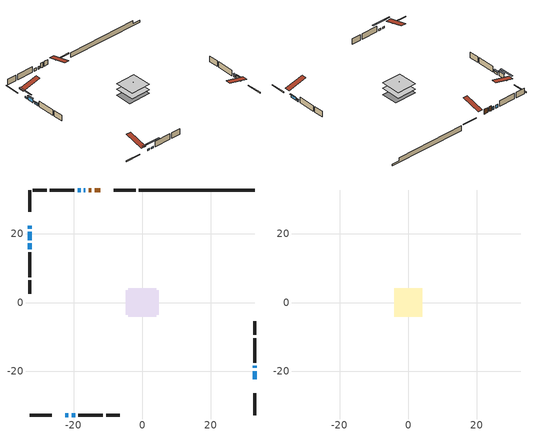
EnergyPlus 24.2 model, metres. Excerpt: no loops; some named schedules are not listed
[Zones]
conditioned space
 floor adiabatic (AdiabaticFloorConstruction): -4.13,-4.13 -4.13,4.13 4.13,4.13 4.13,-4.13 z1.35
 floor foundation (Slab1 construction): -4.85,-3.58 -4.85,3.58 4.85,3.58 4.85,-3.58 z-0.78
 wall outside (RimJoist1 construction): -1.9,32.74 -8.28,32.74 / -32.74,-32.74 -26.35,-32.74 / -32.74,32.74 -32.74,26.35 / 32.74,-32.74 32.74,-26.35 z1.35:1.65
 wall outside (AdiabaticWallConstruction 1): -12.24,32.74 -13.86,32.74 / -14.78,32.74 -15.6,32.74 z1.35:3.38
 wall outside (AdiabaticWallConstruction): 32.74,-22.4 32.74,-19.96 / -16.52,32.74 -16.98,32.74 / -17.91,32.74 -18.83,32.74 z1.35:2.57; -22.4,-32.74 -21.48,-32.74 / -32.74,22.4 -32.74,21.48 / -20.56,-32.74 -19.54,-32.74 z1.35:1.96; 32.74,-19.03 32.74,-18.42 / -32.74,17.19 -32.74,15.49 z1.35:2.27; -32.74,20.55 -32.74,18.12 z1.35:3.18
 wall outside (Wall1 construction): -19.75,32.74 -26.91,32.74 / -18.61,-32.74 -11.46,-32.74 / -32.74,14.56 -32.74,7.4 / 32.74,-17.49 32.74,-10.34 z1.35:3.79
 wall outside (Wall2 construction): -27.84,32.74 -31.81,32.74 / -10.53,-32.74 -6.55,-32.74 / -32.74,6.48 -32.74,2.5 / 32.74,-9.41 32.74,-5.44 z1.35:3.79
 wall foundation (FoundationWall1 construction): -0.97,32.74,-0.78 -0.97,32.74,1.35 29.37,32.74,1.35 29.37,32.74,0.02 32.74,32.74,0.02 32.74,32.74,-0.78
 window (WindowConstruction): 32.74,-22.4 32.74,-19.96 z1.35:2.57
 window (WindowConstruction 7): -22.4,-32.74 -21.48,-32.74 z1.35:1.96
 window (WindowConstruction 8): -32.74,22.4 -32.74,21.48 z1.35:1.96
 window (WindowConstruction 1): 32.74,-19.03 32.74,-18.42 z1.35:2.26
 window (WindowConstruction 2): -16.52,32.74 -16.98,32.74 z1.35:2.57
 window (WindowConstruction 3): -32.74,20.55 -32.74,18.12 z1.35:3.18
 window (WindowConstruction 4): -32.74,17.19 -32.74,15.49 z1.35:2.26
 window (WindowConstruction 5): -17.91,32.74 -18.82,32.74 z1.35:2.57
 window (WindowConstruction 6): -20.55,-32.74 -19.54,-32.74 z1.35:1.96
 door (Door): -12.24,32.74 -13.86,32.74 z1.35:3.38
 door (Door 1): -14.78,32.74 -15.59,32.74 z1.35:3.38
 ceiling adiabatic (AdiabaticFloorConstruction): 4.13,-4.13 4.13,4.13 -4.13,4.13 -4.13,-4.13 z1.35
 roof outside (Roof2 construction): -0.79,0.79 -0.79,-0.79 0.79,-0.79 0.79,0.79 z3.79
attic - vented
 floor to conditioned space (Floor1 construction Reversed): -4.13,-4.13 -4.13,4.13 4.13,4.13 4.13,-4.13 z3.79
 roof outside (Roof1 construction): -11.31,32.74,3.79 -11.31,24.6,5.82 -9.21,24.6,5.82 -9.21,32.74,3.79; -23.33,-32.74,3.79 -23.33,-24.6,5.82 -25.42,-24.6,5.82 -25.42,-32.74,3.79; -32.74,23.33,3.79 -24.6,23.33,5.82 -24.6,25.42,5.82 -32.74,25.42,3.79; 32.74,-23.33,3.79 24.6,-23.33,5.82 24.6,-25.42,5.82 32.74,-25.42,3.79
shading: 32.74,-19.76 32.74,-22.6 33.15,-22.6 33.15,-19.76 z2.77; -18.8,-32.74 -25.08,-32.74 -25.08,-33.15 -18.8,-33.15 z4.64; -32.74,18.8 -32.74,25.08 -33.15,25.08 -33.15,18.8 z4.64; 32.74,-18.22 32.74,-19.23 33.15,-19.23 33.15,-18.22 z2.47; -32.74,17.91 -32.74,20.76 -33.15,20.76 -33.15,17.91 z3.38; -32.74,15.28 -32.74,17.39 -33.15,17.39 -33.15,15.28 z2.47; -16.86,-32.74 -23.23,-32.74 -23.23,-33.15 -16.86,-33.15 z4.64
[Building]
Building 1: Terrain=Suburbs
[Site:Location]
Vancouver Intl AP_BC: Latitude {deg}=49.19; Longitude {deg}=-123.18; Time Zone {hr}=-8; Elevation {m}=4; Keep Site Location Information=Yes
[Site:GroundTemperature:Shallow]
8.06451, 6.96315, 6.87495, 7.3976, 9.49575, 11.5841, 13.3946, 14.5416, 14.639, 13.7062, 11.9418, 9.91751
[Site:WaterMainsTemperature]
Calculation Method=Schedule; Temperature Schedule=mains temperature schedule
[Material] Roughness=Rough; Thermal Absorptance=0.9
Name | Thickness {m} | Conductivity {W/m-K} | Density {kg/m3} | Specific Heat {J/kg-K} | Solar Absorptance | Visible Absorptance
asphalt or fiberglass shingles | 0.00635 | 0.162714 | 1121.4 | 1465.45 | 0.4 | 0.4
ceiling loosefill ins | 0.0846667 | 0.0480833 | 16.02 | 1046.75 | 0.7 | 0.7
ceiling stud and cavity | 0.1397 | 1.18408 | 65.682 | 1177.47 | 0.7 | 0.7
concrete 4.0 in. | 0.1016 | 1.803125 | 2242.8 | 837.4 | 0.7 | 0.7
concrete 8.0 in. | 0.2032 | 1.803125 | 2242.8 | 837.4 | 0.7 | 0.7
door material | 0.04445 | 0.188738 | 512.64 | 1214.23 | 0.7 | 0.7
floor covering | 0.0127 | 0.0433444 | 54.468 | 1339.84 | 0.6 | 0.6
floor rigid ins; wall rigid ins | 0.512978 | 0.029427 | 32.04 | 1214.23 | 0.7 | 0.7
floor stud and cavity | 0.1397 | 1.75129 | 37.0049 | 1207.88 | 0.7 | 0.7
furniture material conditioned space 1 | 0.1524 | 0.115458 | 640.8 | 1214.23 | 0.6 | 0.6
gypsum board | 0.00254 | 0.160291 | 801 | 837.4 | 0.6 | 0.6
gypsum board 1 | 0.0127 | 0.160291 | 801 | 837.4 | 0.6 | 0.6
osb sheathing 0.5 in. | 0.0127 | 0.115458 | 512.64 | 1214.23 | 0.7 | 0.7
osb sheathing 0.75 in. | 0.01905 | 0.115458 | 512.64 | 1214.23 | 0.7 | 0.7
rim joist stud and cavity | 0.0508 | 0.196989 | 50.32683 | 1063.81 | 0.6 | 0.6
roof stud and cavity | 0.0889 | 0.469051 | 50.32683 | 1063.81 | 0.7 | 0.7
wall stud and cavity | 0.1397 | 0.158046 | 139.0536 | 1170.24 | 0.7 | 0.7
wall stud and cavity 1 | 0.1397 | 0.105997 | 139.0536 | 1170.24 | 0.7 | 0.7
wall stud and cavity 2 | 0.0889 | 0.380278 | 52.3479 | 1209.89 | 0.7 | 0.7
wall stud and cavity 3 | 0.0889 | 0.391764 | 83.0341 | 1211.67 | 0.7 | 0.7
wood siding | 0.0254 | 0.102417 | 544.68 | 1172.36 | 0.4 | 0.4
wood siding 1; wood siding 2; wood siding 3 | 0.0254 | 0.102417 | 544.68 | 1172.36 | 0.7 | 0.7
[WindowMaterial:SimpleGlazingSystem]
Name | U-Factor {W/m2-K} | Solar Heat Gain Coefficient
WindowMaterial | 7.06684 | 0.75
WindowMaterial 1 | 7.50177 | 0.69
WindowMaterial 2 | 6.76136 | 0.8
WindowMaterial 3 | 7.05151 | 0.76
WindowMaterial 4 | 7.44556 | 0.7
[Construction]
AdiabaticFloorConstruction: floor stud and cavity, floor rigid ins, osb sheathing 0.75 in., floor covering
AdiabaticWallConstruction: wood siding 2, wall rigid ins, wall stud and cavity 2, gypsum board 1
AdiabaticWallConstruction 1: wood siding 3, wall rigid ins, wall stud and cavity 2, gypsum board 1
Door; Door 1: door material
Floor1 construction Reversed: gypsum board 1, ceiling stud and cavity, ceiling loosefill ins
FoundationWall1 construction: concrete 8.0 in.
furniture construction conditioned space 1: furniture material conditioned space 1
PartitionWallConstruction: gypsum board 1, wall stud and cavity 3, gypsum board 1
RimJoist1 construction: wood siding 1, rim joist stud and cavity
Roof1 construction: asphalt or fiberglass shingles
Roof2 construction: asphalt or fiberglass shingles, roof stud and cavity, gypsum board
Slab1 construction: concrete 4.0 in.
Wall1 construction: wood siding, osb sheathing 0.5 in., wall stud and cavity, gypsum board 1
Wall2 construction: wood siding, osb sheathing 0.5 in., wall stud and cavity 1, gypsum board 1
WindowConstruction: WindowMaterial
WindowConstruction 1; WindowConstruction 2; WindowConstruction 5; WindowConstruction 7; WindowConstruction 8: WindowMaterial 1
WindowConstruction 3: WindowMaterial 2
WindowConstruction 4: WindowMaterial 3
WindowConstruction 6: WindowMaterial 4
[Zone] Multiplier=1; Part of Total Floor Area=Yes
Name | Volume {m3}
attic - vented | 22.7617
conditioned space | 335.1
[Space]
Name | Zone | Volume {m3}
attic - vented 1 | attic - vented | 22.7617
conditioned space 1 | conditioned space | 335.1
[ZoneInfiltration:EffectiveLeakageArea]
infil attic - vented 1: Zone or Space=attic - vented 1; Schedule=Always On Discrete; Effective Air Leakage Area {cm2}=2821.66; Stack Coefficient=0.000141398; Wind Coefficient=8.03417e-06
[ZoneMixing]
whole house fan mix: Zone or Space=attic - vented; Schedule=Always On Continuous; Design Flow Rate Calculation Method=Flow/Zone; Design Flow Rate {m3/s}=0; Source Zone or Space=conditioned space
[SurfaceProperty:ExposedFoundationPerimeter]
Slab1: Exposed Perimeter Calculation Method=TotalExposedPerimeter; Total Exposed Perimeter {m}=33.705
[InternalMass] Zone or ZoneList=conditioned space; Space or SpaceList=conditioned space 1
Name | Construction | Surface Area {m2}
furniture mass conditioned space 1 | furniture construction conditioned space 1 | 55.0402
partition wall mass | PartitionWallConstruction | 137.601
[Lights]
interior lighting: Zone or ZoneList or Space or SpaceList=conditioned space 1; Schedule=interior lighting schedule; Design Level Calculation Method=LightingLevel; Lighting Level {W}=343.2; Return Air Fraction=0; Fraction Radiant=0.6; Fraction Visible=0.2; Fraction Replaceable=1
[People]
occupants: Zone or ZoneList or Space or SpaceList=conditioned space 1; Number of People Schedule=occupants schedule; Number of People Calculation Method=People; Number of People=3; Fraction Radiant=0.314171; Sensible Heat Fraction=0.56303; Activity Level Schedule=occupants activity schedule; Carbon Dioxide Generation Rate {m3/s-W}=0; Enable ASHRAE 55 Comfort Warnings=No; Mean Radiant Temperature Calculation Type=EnclosureAveraged
[ElectricEquipment] Zone or ZoneList or Space or SpaceList=conditioned space 1; Design Level Calculation Method=EquipmentLevel
Name | Schedule | Design Level {W} | Fraction Latent | Fraction Radiant | Fraction Lost
clothes dryer | clothes dryer schedule | 140.772 | 0.015 | 0.081 | 0.85
clothes washer | clothes washer schedule | 32.1985 | 0.03 | 0.162 | 0.7
cooking range | cooking range schedule | 215.147 | 0.08 | 0.432 | 0.2
dishwasher | dishwasher schedule | 66.8632 | 0.3 | 0.18 | 0.4
fridge | fridge schedule | 72.9452 | 0 | 0.6 | 0
mech vent bath fan 0 | mech vent bath fan 0 schedule | 50.2 | 0 | 0 | 1
mech vent bath fan 1 | mech vent bath fan 1 schedule | 50.2 | 0 | 0 | 1
mech vent house fan | mech vent house fan schedule | 0 | 0 | 0 | 1
mech vent house fan cfis | mech vent house fan cfis schedule | 0 | 0 | 0 | 0
mech vent range fan 0 | mech vent range fan 0 schedule | 57 | 0 | 0 | 1
misc plug loads | misc plug loads schedule | 494.7 | 0.045 | 0.513 | 0.1
whole house fan | Always On Discrete | 0 | 0 | 0 | 1
[OtherEquipment] Zone or ZoneList or Space or SpaceList=conditioned space 1; Design Level Calculation Method=EquipmentLevel
Name | Fuel Type | Schedule | Design Level {W} | Fraction Latent | Fraction Radiant | Fraction Lost
clothes dryer 1 | Electricity | clothes dryer schedule | 0 | 0.015 | 0.081 | 0.85
cooking range 1 | Electricity | cooking range schedule | 0 | 0.08 | 0.432 | 0.2
general water use latent | None | general water use schedule | 62.594 | 1 | 0 | 0
general water use sensible | None | general water use schedule | -61.6891 | 0 | 0.6 | 0
mech vent house fan latent load | None | Always On Discrete | 0 | 1 | 0 | 0
mech vent house fan sensible load | None | Always On Discrete | 0 | 0 | 0 | 0
water heater energy adjustment1 | NaturalGas | Always On Discrete | 0.01 | 0 | 0 | 1
[ZoneInfiltration:DesignFlowRate] Zone or ZoneList or Space or SpaceList=conditioned space 1; Schedule=Always On Discrete; Design Flow Rate Calculation Method=Flow/Zone; Design Flow Rate {m3/s}=0
infil flow; natural vent flow; whole house fan flow
[Foundation:Kiva]
Foundation Kiva 1: Initial Indoor Air Temperature {C}=18; Wall Height Above Grade {m}=1.34999; Wall Depth Below Slab {m}=0.2032
[Foundation:Kiva:Settings]
Soil Conductivity {W/m-K}=0.849921; Soil Density {kg/m3}=1842.3; Soil Specific Heat {J/kg-K}=418.7; Ground Solar Absorptivity=0.9; Ground Thermal Absorptivity=0.9; Ground Surface Roughness {m}=0.03; Far-Field Width {m}=40; Deep-Ground Boundary Condition=ZeroFlux; Deep-Ground Depth {m}=40; Minimum Cell Dimension {m}=0.2; Maximum Cell Growth Coefficient=3; Simulation Timestep=Timestep
[Exterior:Lights]
exterior lighting: Schedule=exterior lighting schedule; Design Level {W}=75.6
[Schedule:Constant]
Name | Hourly Value
Always On Continuous; mech vent house fan schedule; mech vent house fan cfis schedule; Always On Discrete | 1
occupants activity schedule | 117.228
fridge schedule | 0
[Schedule:Day:Interval]
interior lighting schedule day: No, 01:00, 0.108182, 04:00, 0.0901515, 05:00, 0.0991667, 06:00, 0.162273, 07:00, 0.270455, 08:00, 0.342576, 10:00, 0.369621, 11:00, 0.351591, 12:00, 0.333561, 13:00, 0.324545, 14:00, 0.31553, 15:00, 0.333561, 16:00, 0.369621, 17:00, 0.450758, 18:00, 0.585985, 19:00, 0.775303, 20:00, 0.955606, 21:00, 0.991667, 22:00, 0.712197, 23:00, 0.360606, 24:00, 0.162273
interior lighting schedule default day: No, 24:00, 0
[Schedule:Week:Daily]
interior lighting schedule Week Rule - Jan1-Jan27: interior lighting schedule day, interior lighting schedule day, interior lighting schedule day, interior lighting schedule day, interior lighting schedule day, interior lighting schedule day, interior lighting schedule day, interior lighting schedule default day, interior lighting schedule default day, interior lighting schedule default day, interior lighting schedule default day, interior lighting schedule default day
interior lighting schedule Week Rule - Jan28-Feb3: interior lighting schedule day, interior lighting schedule day, interior lighting schedule day, interior lighting schedule day, interior lighting schedule day 1, interior lighting schedule day 1, interior lighting schedule day 1, interior lighting schedule default day, interior lighting schedule default day, interior lighting schedule default day, interior lighting schedule default day, interior lighting schedule default day
interior lighting schedule Week Rule - Feb4-Feb24: interior lighting schedule day 1, interior lighting schedule day 1, interior lighting schedule day 1, interior lighting schedule day 1, interior lighting schedule day 1, interior lighting schedule day 1, interior lighting schedule day 1, interior lighting schedule default day, interior lighting schedule default day, interior lighting schedule default day, interior lighting schedule default day, interior lighting schedule default day
interior lighting schedule Week Rule - Feb25-Mar3: interior lighting schedule day 1, interior lighting schedule day 1, interior lighting schedule day 1, interior lighting schedule day 1, interior lighting schedule day 2, interior lighting schedule day 2, interior lighting schedule day 2, interior lighting schedule default day, interior lighting schedule default day, interior lighting schedule default day, interior lighting schedule default day, interior lighting schedule default day
interior lighting schedule Week Rule - Mar4-Mar31: interior lighting schedule day 2, interior lighting schedule day 2, interior lighting schedule day 2, interior lighting schedule day 2, interior lighting schedule day 2, interior lighting schedule day 2, interior lighting schedule day 2, interior lighting schedule default day, interior lighting schedule default day, interior lighting schedule default day, interior lighting schedule default day, interior lighting schedule default day
interior lighting schedule Week Rule - Apr1-Apr28: interior lighting schedule day 3, interior lighting schedule day 3, interior lighting schedule day 3, interior lighting schedule day 3, interior lighting schedule day 3, interior lighting schedule day 3, interior lighting schedule day 3, interior lighting schedule default day, interior lighting schedule default day, interior lighting schedule default day, interior lighting schedule default day, interior lighting schedule default day
interior lighting schedule Week Rule - Apr29-May5: interior lighting schedule day 3, interior lighting schedule day 3, interior lighting schedule day 4, interior lighting schedule day 4, interior lighting schedule day 4, interior lighting schedule day 4, interior lighting schedule day 4, interior lighting schedule default day, interior lighting schedule default day, interior lighting schedule default day, interior lighting schedule default day, interior lighting schedule default day
interior lighting schedule Week Rule - May6-May26: interior lighting schedule day 4, interior lighting schedule day 4, interior lighting schedule day 4, interior lighting schedule day 4, interior lighting schedule day 4, interior lighting schedule day 4, interior lighting schedule day 4, interior lighting schedule default day, interior lighting schedule default day, interior lighting schedule default day, interior lighting schedule default day, interior lighting schedule default day
interior lighting schedule Week Rule - May27-Jun2: interior lighting schedule day 4, interior lighting schedule day 4, interior lighting schedule day 4, interior lighting schedule day 4, interior lighting schedule day 4, interior lighting schedule day 5, interior lighting schedule day 5, interior lighting schedule default day, interior lighting schedule default day, interior lighting schedule default day, interior lighting schedule default day, interior lighting schedule default day
interior lighting schedule Week Rule - Jun3-Jun30: interior lighting schedule day 5, interior lighting schedule day 5, interior lighting schedule day 5, interior lighting schedule day 5, interior lighting schedule day 5, interior lighting schedule day 5, interior lighting schedule day 5, interior lighting schedule default day, interior lighting schedule default day, interior lighting schedule default day, interior lighting schedule default day, interior lighting schedule default day
interior lighting schedule Week Rule - Jul1-Jul28: interior lighting schedule day 6, interior lighting schedule day 6, interior lighting schedule day 6, interior lighting schedule day 6, interior lighting schedule day 6, interior lighting schedule day 6, interior lighting schedule day 6, interior lighting schedule default day, interior lighting schedule default day, interior lighting schedule default day, interior lighting schedule default day, interior lighting schedule default day
interior lighting schedule Week Rule - Jul29-Aug4: interior lighting schedule day 6, interior lighting schedule day 6, interior lighting schedule day 6, interior lighting schedule day 7, interior lighting schedule day 7, interior lighting schedule day 7, interior lighting schedule day 7, interior lighting schedule default day, interior lighting schedule default day, interior lighting schedule default day, interior lighting schedule default day, interior lighting schedule default day
interior lighting schedule Week Rule - Aug5-Aug25: interior lighting schedule day 7, interior lighting schedule day 7, interior lighting schedule day 7, interior lighting schedule day 7, interior lighting schedule day 7, interior lighting schedule day 7, interior lighting schedule day 7, interior lighting schedule default day, interior lighting schedule default day, interior lighting schedule default day, interior lighting schedule default day, interior lighting schedule default day
interior lighting schedule Week Rule - Aug26-Sep1: interior lighting schedule day 7, interior lighting schedule day 7, interior lighting schedule day 7, interior lighting schedule day 7, interior lighting schedule day 7, interior lighting schedule day 7, interior lighting schedule day 8, interior lighting schedule default day, interior lighting schedule default day, interior lighting schedule default day, interior lighting schedule default day, interior lighting schedule default day
interior lighting schedule Week Rule - Sep2-Sep29: interior lighting schedule day 8, interior lighting schedule day 8, interior lighting schedule day 8, interior lighting schedule day 8, interior lighting schedule day 8, interior lighting schedule day 8, interior lighting schedule day 8, interior lighting schedule default day, interior lighting schedule default day, interior lighting schedule default day, interior lighting schedule default day, interior lighting schedule default day
interior lighting schedule Week Rule - Sep30-Oct6: interior lighting schedule day 8, interior lighting schedule day 9, interior lighting schedule day 9, interior lighting schedule day 9, interior lighting schedule day 9, interior lighting schedule day 9, interior lighting schedule day 9, interior lighting schedule default day, interior lighting schedule default day, interior lighting schedule default day, interior lighting schedule default day, interior lighting schedule default day
interior lighting schedule Week Rule - Oct7-Oct27: interior lighting schedule day 9, interior lighting schedule day 9, interior lighting schedule day 9, interior lighting schedule day 9, interior lighting schedule day 9, interior lighting schedule day 9, interior lighting schedule day 9, interior lighting schedule default day, interior lighting schedule default day, interior lighting schedule default day, interior lighting schedule default day, interior lighting schedule default day
interior lighting schedule Week Rule - Oct28-Nov3: interior lighting schedule day 9, interior lighting schedule day 9, interior lighting schedule day 9, interior lighting schedule day 9, interior lighting schedule day 10, interior lighting schedule day 10, interior lighting schedule day 10, interior lighting schedule default day, interior lighting schedule default day, interior lighting schedule default day, interior lighting schedule default day, interior lighting schedule default day
interior lighting schedule Week Rule - Nov4-Nov24: interior lighting schedule day 10, interior lighting schedule day 10, interior lighting schedule day 10, interior lighting schedule day 10, interior lighting schedule day 10, interior lighting schedule day 10, interior lighting schedule day 10, interior lighting schedule default day, interior lighting schedule default day, interior lighting schedule default day, interior lighting schedule default day, interior lighting schedule default day
interior lighting schedule Week Rule - Nov25-Dec1: interior lighting schedule day 10, interior lighting schedule day 10, interior lighting schedule day 10, interior lighting schedule day 10, interior lighting schedule day 10, interior lighting schedule day 10, interior lighting schedule day 11, interior lighting schedule default day, interior lighting schedule default day, interior lighting schedule default day, interior lighting schedule default day, interior lighting schedule default day
interior lighting schedule Week Rule - Dec2-Dec31: interior lighting schedule day 11, interior lighting schedule day 11, interior lighting schedule day 11, interior lighting schedule day 11, interior lighting schedule day 11, interior lighting schedule day 11, interior lighting schedule day 11, interior lighting schedule default day, interior lighting schedule default day, interior lighting schedule default day, interior lighting schedule default day, interior lighting schedule default day
occupants schedule Week Rule - Jan1-Dec31: occupants schedule day, occupants schedule day, occupants schedule day, occupants schedule day, occupants schedule day, occupants schedule day, occupants schedule day, occupants schedule default day, occupants schedule default day, occupants schedule default day, occupants schedule default day, occupants schedule default day
clothes dryer schedule Week Rule - Jan1-Dec31: clothes dryer schedule day, clothes dryer schedule day, clothes dryer schedule day, clothes dryer schedule day, clothes dryer schedule day, clothes dryer schedule day, clothes dryer schedule day, clothes dryer schedule default day, clothes dryer schedule default day, clothes dryer schedule default day, clothes dryer schedule default day, clothes dryer schedule default day
clothes washer schedule Week Rule - Jan1-Dec31: clothes washer schedule day, clothes washer schedule day, clothes washer schedule day, clothes washer schedule day, clothes washer schedule day, clothes washer schedule day, clothes washer schedule day, clothes washer schedule default day, clothes washer schedule default day, clothes washer schedule default day, clothes washer schedule default day, clothes washer schedule default day
cooking range schedule Week Rule - Jan1-Dec31: cooking range schedule day, cooking range schedule day, cooking range schedule day, cooking range schedule day, cooking range schedule day, cooking range schedule day, cooking range schedule day, cooking range schedule default day, cooking range schedule default day, cooking range schedule default day, cooking range schedule default day, cooking range schedule default day
dishwasher schedule Week Rule - Jan1-Dec31: dishwasher schedule day, dishwasher schedule day, dishwasher schedule day, dishwasher schedule day, dishwasher schedule day, dishwasher schedule day, dishwasher schedule day, dishwasher schedule default day, dishwasher schedule default day, dishwasher schedule default day, dishwasher schedule default day, dishwasher schedule default day
mech vent bath fan 0 schedule Week Rule - Jan1-Dec31: mech vent bath fan 0 schedule day, mech vent bath fan 0 schedule day, mech vent bath fan 0 schedule day, mech vent bath fan 0 schedule day, mech vent bath fan 0 schedule day, mech vent bath fan 0 schedule day, mech vent bath fan 0 schedule day, mech vent bath fan 0 schedule default day, mech vent bath fan 0 schedule default day, mech vent bath fan 0 schedule default day, mech vent bath fan 0 schedule default day, mech vent bath fan 0 schedule default day
mech vent bath fan 1 schedule Week Rule - Jan1-Dec31: mech vent bath fan 1 schedule day, mech vent bath fan 1 schedule day, mech vent bath fan 1 schedule day, mech vent bath fan 1 schedule day, mech vent bath fan 1 schedule day, mech vent bath fan 1 schedule day, mech vent bath fan 1 schedule day, mech vent bath fan 1 schedule default day, mech vent bath fan 1 schedule default day, mech vent bath fan 1 schedule default day, mech vent bath fan 1 schedule default day, mech vent bath fan 1 schedule default day
mech vent range fan 0 schedule Week Rule - Jan1-Dec31: mech vent range fan 0 schedule day, mech vent range fan 0 schedule day, mech vent range fan 0 schedule day, mech vent range fan 0 schedule day, mech vent range fan 0 schedule day, mech vent range fan 0 schedule day, mech vent range fan 0 schedule day, mech vent range fan 0 schedule default day, mech vent range fan 0 schedule default day, mech vent range fan 0 schedule default day, mech vent range fan 0 schedule default day, mech vent range fan 0 schedule default day
misc plug loads schedule Week Rule - Jan1-Dec31: misc plug loads schedule day, misc plug loads schedule day, misc plug loads schedule day, misc plug loads schedule day, misc plug loads schedule day, misc plug loads schedule day, misc plug loads schedule day, misc plug loads schedule default day, misc plug loads schedule default day, misc plug loads schedule default day, misc plug loads schedule default day, misc plug loads schedule default day
general water use schedule Week Rule - Jan1-Dec31: general water use schedule day, general water use schedule day, general water use schedule day, general water use schedule day, general water use schedule day, general water use schedule day, general water use schedule day, general water use schedule default day, general water use schedule default day, general water use schedule default day, general water use schedule default day, general water use schedule default day
exterior lighting schedule Week Rule - Jan1-Jan27: exterior lighting schedule day, exterior lighting schedule day, exterior lighting schedule day, exterior lighting schedule day, exterior lighting schedule day, exterior lighting schedule day, exterior lighting schedule day, exterior lighting schedule default day, exterior lighting schedule default day, exterior lighting schedule default day, exterior lighting schedule default day, exterior lighting schedule default day
exterior lighting schedule Week Rule - Jan28-Feb3: exterior lighting schedule day, exterior lighting schedule day, exterior lighting schedule day, exterior lighting schedule day, exterior lighting schedule day 1, exterior lighting schedule day 1, exterior lighting schedule day 1, exterior lighting schedule default day, exterior lighting schedule default day, exterior lighting schedule default day, exterior lighting schedule default day, exterior lighting schedule default day
exterior lighting schedule Week Rule - Feb4-Feb24: exterior lighting schedule day 1, exterior lighting schedule day 1, exterior lighting schedule day 1, exterior lighting schedule day 1, exterior lighting schedule day 1, exterior lighting schedule day 1, exterior lighting schedule day 1, exterior lighting schedule default day, exterior lighting schedule default day, exterior lighting schedule default day, exterior lighting schedule default day, exterior lighting schedule default day
exterior lighting schedule Week Rule - Feb25-Mar3: exterior lighting schedule day 1, exterior lighting schedule day 1, exterior lighting schedule day 1, exterior lighting schedule day 1, exterior lighting schedule day 2, exterior lighting schedule day 2, exterior lighting schedule day 2, exterior lighting schedule default day, exterior lighting schedule default day, exterior lighting schedule default day, exterior lighting schedule default day, exterior lighting schedule default day
exterior lighting schedule Week Rule - Mar4-Mar31: exterior lighting schedule day 2, exterior lighting schedule day 2, exterior lighting schedule day 2, exterior lighting schedule day 2, exterior lighting schedule day 2, exterior lighting schedule day 2, exterior lighting schedule day 2, exterior lighting schedule default day, exterior lighting schedule default day, exterior lighting schedule default day, exterior lighting schedule default day, exterior lighting schedule default day
exterior lighting schedule Week Rule - Apr1-Apr28: exterior lighting schedule day 3, exterior lighting schedule day 3, exterior lighting schedule day 3, exterior lighting schedule day 3, exterior lighting schedule day 3, exterior lighting schedule day 3, exterior lighting schedule day 3, exterior lighting schedule default day, exterior lighting schedule default day, exterior lighting schedule default day, exterior lighting schedule default day, exterior lighting schedule default day
exterior lighting schedule Week Rule - Apr29-May5: exterior lighting schedule day 3, exterior lighting schedule day 3, exterior lighting schedule day 4, exterior lighting schedule day 4, exterior lighting schedule day 4, exterior lighting schedule day 4, exterior lighting schedule day 4, exterior lighting schedule default day, exterior lighting schedule default day, exterior lighting schedule default day, exterior lighting schedule default day, exterior lighting schedule default day
exterior lighting schedule Week Rule - May6-May26: exterior lighting schedule day 4, exterior lighting schedule day 4, exterior lighting schedule day 4, exterior lighting schedule day 4, exterior lighting schedule day 4, exterior lighting schedule day 4, exterior lighting schedule day 4, exterior lighting schedule default day, exterior lighting schedule default day, exterior lighting schedule default day, exterior lighting schedule default day, exterior lighting schedule default day
exterior lighting schedule Week Rule - May27-Jun2: exterior lighting schedule day 4, exterior lighting schedule day 4, exterior lighting schedule day 4, exterior lighting schedule day 4, exterior lighting schedule day 4, exterior lighting schedule day 5, exterior lighting schedule day 5, exterior lighting schedule default day, exterior lighting schedule default day, exterior lighting schedule default day, exterior lighting schedule default day, exterior lighting schedule default day
exterior lighting schedule Week Rule - Jun3-Jun30: exterior lighting schedule day 5, exterior lighting schedule day 5, exterior lighting schedule day 5, exterior lighting schedule day 5, exterior lighting schedule day 5, exterior lighting schedule day 5, exterior lighting schedule day 5, exterior lighting schedule default day, exterior lighting schedule default day, exterior lighting schedule default day, exterior lighting schedule default day, exterior lighting schedule default day
exterior lighting schedule Week Rule - Jul1-Jul28: exterior lighting schedule day 6, exterior lighting schedule day 6, exterior lighting schedule day 6, exterior lighting schedule day 6, exterior lighting schedule day 6, exterior lighting schedule day 6, exterior lighting schedule day 6, exterior lighting schedule default day, exterior lighting schedule default day, exterior lighting schedule default day, exterior lighting schedule default day, exterior lighting schedule default day
exterior lighting schedule Week Rule - Jul29-Aug4: exterior lighting schedule day 6, exterior lighting schedule day 6, exterior lighting schedule day 6, exterior lighting schedule day 7, exterior lighting schedule day 7, exterior lighting schedule day 7, exterior lighting schedule day 7, exterior lighting schedule default day, exterior lighting schedule default day, exterior lighting schedule default day, exterior lighting schedule default day, exterior lighting schedule default day
exterior lighting schedule Week Rule - Aug5-Aug25: exterior lighting schedule day 7, exterior lighting schedule day 7, exterior lighting schedule day 7, exterior lighting schedule day 7, exterior lighting schedule day 7, exterior lighting schedule day 7, exterior lighting schedule day 7, exterior lighting schedule default day, exterior lighting schedule default day, exterior lighting schedule default day, exterior lighting schedule default day, exterior lighting schedule default day
exterior lighting schedule Week Rule - Aug26-Sep1: exterior lighting schedule day 7, exterior lighting schedule day 7, exterior lighting schedule day 7, exterior lighting schedule day 7, exterior lighting schedule day 7, exterior lighting schedule day 7, exterior lighting schedule day 8, exterior lighting schedule default day, exterior lighting schedule default day, exterior lighting schedule default day, exterior lighting schedule default day, exterior lighting schedule default day
exterior lighting schedule Week Rule - Sep2-Sep29: exterior lighting schedule day 8, exterior lighting schedule day 8, exterior lighting schedule day 8, exterior lighting schedule day 8, exterior lighting schedule day 8, exterior lighting schedule day 8, exterior lighting schedule day 8, exterior lighting schedule default day, exterior lighting schedule default day, exterior lighting schedule default day, exterior lighting schedule default day, exterior lighting schedule default day
exterior lighting schedule Week Rule - Sep30-Oct6: exterior lighting schedule day 8, exterior lighting schedule day 9, exterior lighting schedule day 9, exterior lighting schedule day 9, exterior lighting schedule day 9, exterior lighting schedule day 9, exterior lighting schedule day 9, exterior lighting schedule default day, exterior lighting schedule default day, exterior lighting schedule default day, exterior lighting schedule default day, exterior lighting schedule default day
exterior lighting schedule Week Rule - Oct7-Oct27: exterior lighting schedule day 9, exterior lighting schedule day 9, exterior lighting schedule day 9, exterior lighting schedule day 9, exterior lighting schedule day 9, exterior lighting schedule day 9, exterior lighting schedule day 9, exterior lighting schedule default day, exterior lighting schedule default day, exterior lighting schedule default day, exterior lighting schedule default day, exterior lighting schedule default day
exterior lighting schedule Week Rule - Oct28-Nov3: exterior lighting schedule day 9, exterior lighting schedule day 9, exterior lighting schedule day 9, exterior lighting schedule day 9, exterior lighting schedule day 10, exterior lighting schedule day 10, exterior lighting schedule day 10, exterior lighting schedule default day, exterior lighting schedule default day, exterior lighting schedule default day, exterior lighting schedule default day, exterior lighting schedule default day
exterior lighting schedule Week Rule - Nov4-Nov24: exterior lighting schedule day 10, exterior lighting schedule day 10, exterior lighting schedule day 10, exterior lighting schedule day 10, exterior lighting schedule day 10, exterior lighting schedule day 10, exterior lighting schedule day 10, exterior lighting schedule default day, exterior lighting schedule default day, exterior lighting schedule default day, exterior lighting schedule default day, exterior lighting schedule default day
exterior lighting schedule Week Rule - Nov25-Dec1: exterior lighting schedule day 10, exterior lighting schedule day 10, exterior lighting schedule day 10, exterior lighting schedule day 10, exterior lighting schedule day 10, exterior lighting schedule day 10, exterior lighting schedule day 11, exterior lighting schedule default day, exterior lighting schedule default day, exterior lighting schedule default day, exterior lighting schedule default day, exterior lighting schedule default day
exterior lighting schedule Week Rule - Dec2-Dec31: exterior lighting schedule day 11, exterior lighting schedule day 11, exterior lighting schedule day 11, exterior lighting schedule day 11, exterior lighting schedule day 11, exterior lighting schedule day 11, exterior lighting schedule day 11, exterior lighting schedule default day, exterior lighting schedule default day, exterior lighting schedule default day, exterior lighting schedule default day, exterior lighting schedule default day
[Schedule:Year]
interior lighting schedule: interior lighting schedule Week Rule - Jan1-Jan27, 1, 1, 1, 27, interior lighting schedule Week Rule - Jan28-Feb3, 1, 28, 2, 3, interior lighting schedule Week Rule - Feb4-Feb24, 2, 4, 2, 24, interior lighting schedule Week Rule - Feb25-Mar3, 2, 25, 3, 3, interior lighting schedule Week Rule - Mar4-Mar31, 3, 4, 3, 31, interior lighting schedule Week Rule - Apr1-Apr28, 4, 1, 4, 28, interior lighting schedule Week Rule - Apr29-May5, 4, 29, 5, 5, interior lighting schedule Week Rule - May6-May26, 5, 6, 5, 26, interior lighting schedule Week Rule - May27-Jun2, 5, 27, 6, 2, interior lighting schedule Week Rule - Jun3-Jun30, 6, 3, 6, 30, interior lighting schedule Week Rule - Jul1-Jul28, 7, 1, 7, 28, interior lighting schedule Week Rule - Jul29-Aug4, 7, 29, 8, 4, interior lighting schedule Week Rule - Aug5-Aug25, 8, 5, 8, 25, interior lighting schedule Week Rule - Aug26-Sep1, 8, 26, 9, 1, interior lighting schedule Week Rule - Sep2-Sep29, 9, 2, 9, 29, interior lighting schedule Week Rule - Sep30-Oct6, 9, 30, 10, 6, interior lighting schedule Week Rule - Oct7-Oct27, 10, 7, 10, 27, interior lighting schedule Week Rule - Oct28-Nov3, 10, 28, 11, 3, interior lighting schedule Week Rule - Nov4-Nov24, 11, 4, 11, 24, interior lighting schedule Week Rule - Nov25-Dec1, 11, 25, 12, 1, interior lighting schedule Week Rule - Dec2-Dec31, 12, 2, 12, 31
occupants schedule: occupants schedule Week Rule - Jan1-Dec31, 1, 1, 12, 31
clothes dryer schedule: clothes dryer schedule Week Rule - Jan1-Dec31, 1, 1, 12, 31
clothes washer schedule: clothes washer schedule Week Rule - Jan1-Dec31, 1, 1, 12, 31
cooking range schedule: cooking range schedule Week Rule - Jan1-Dec31, 1, 1, 12, 31
dishwasher schedule: dishwasher schedule Week Rule - Jan1-Dec31, 1, 1, 12, 31
mech vent bath fan 0 schedule: mech vent bath fan 0 schedule Week Rule - Jan1-Dec31, 1, 1, 12, 31
mech vent bath fan 1 schedule: mech vent bath fan 1 schedule Week Rule - Jan1-Dec31, 1, 1, 12, 31
mech vent range fan 0 schedule: mech vent range fan 0 schedule Week Rule - Jan1-Dec31, 1, 1, 12, 31
misc plug loads schedule: misc plug loads schedule Week Rule - Jan1-Dec31, 1, 1, 12, 31
general water use schedule: general water use schedule Week Rule - Jan1-Dec31, 1, 1, 12, 31
exterior lighting schedule: exterior lighting schedule Week Rule - Jan1-Jan27, 1, 1, 1, 27, exterior lighting schedule Week Rule - Jan28-Feb3, 1, 28, 2, 3, exterior lighting schedule Week Rule - Feb4-Feb24, 2, 4, 2, 24, exterior lighting schedule Week Rule - Feb25-Mar3, 2, 25, 3, 3, exterior lighting schedule Week Rule - Mar4-Mar31, 3, 4, 3, 31, exterior lighting schedule Week Rule - Apr1-Apr28, 4, 1, 4, 28, exterior lighting schedule Week Rule - Apr29-May5, 4, 29, 5, 5, exterior lighting schedule Week Rule - May6-May26, 5, 6, 5, 26, exterior lighting schedule Week Rule - May27-Jun2, 5, 27, 6, 2, exterior lighting schedule Week Rule - Jun3-Jun30, 6, 3, 6, 30, exterior lighting schedule Week Rule - Jul1-Jul28, 7, 1, 7, 28, exterior lighting schedule Week Rule - Jul29-Aug4, 7, 29, 8, 4, exterior lighting schedule Week Rule - Aug5-Aug25, 8, 5, 8, 25, exterior lighting schedule Week Rule - Aug26-Sep1, 8, 26, 9, 1, exterior lighting schedule Week Rule - Sep2-Sep29, 9, 2, 9, 29, exterior lighting schedule Week Rule - Sep30-Oct6, 9, 30, 10, 6, exterior lighting schedule Week Rule - Oct7-Oct27, 10, 7, 10, 27, exterior lighting schedule Week Rule - Oct28-Nov3, 10, 28, 11, 3, exterior lighting schedule Week Rule - Nov4-Nov24, 11, 4, 11, 24, exterior lighting schedule Week Rule - Nov25-Dec1, 11, 25, 12, 1, exterior lighting schedule Week Rule - Dec2-Dec31, 12, 2, 12, 31
[Schedule:Compact]
mains temperature schedule: Through: 01/01, For: AllDays, Until: 24:00, 11.375, Through: 01/02, For: AllDays, Until: 24:00, 11.3367, Through: 01/03, For: AllDays, Until: 24:00, 11.2994, Through: 01/04, For: AllDays, Until: 24:00, 11.2628, Through: 01/05, For: AllDays, Until: 24:00, 11.2267, Through: 01/06, For: AllDays, Until: 24:00, 11.1917, Through: 01/07, For: AllDays, Until: 24:00, 11.1578, Through: 01/08, For: AllDays, Until: 24:00, 11.1244, Through: 01/09, For: AllDays, Until: 24:00, 11.0917, Through: 01/10, For: AllDays, Until: 24:00, 11.06, Through: 01/11, For: AllDays, Until: 24:00, 11.0289, Through: 01/12, For: AllDays, Until: 24:00, 10.9989, Through: 01/13, For: AllDays, Until: 24:00, 10.97, Through: 01/14, For: AllDays, Until: 24:00, 10.9417, Through: 01/15, For: AllDays, Until: 24:00, 10.9139, Through: 01/16, For: AllDays, Until: 24:00, 10.8878, Through: 01/17, For: AllDays, Until: 24:00, 10.8622, Through: 01/18, For: AllDays, Until: 24:00, 10.8372, Through: 01/19, For: AllDays, Until: 24:00, 10.8133, Through: 01/20, For: AllDays, Until: 24:00, 10.7906, Through: 01/21, For: AllDays, Until: 24:00, 10.7683, Through: 01/22, For: AllDays, Until: 24:00, 10.7478, Through: 01/23, For: AllDays, Until: 24:00, 10.7272, Through: 01/24, For: AllDays, Until: 24:00, 10.7083, Through: 01/25, For: AllDays, Until: 24:00, 10.69, Through: 01/26, For: AllDays, Until: 24:00, 10.6728, Through: 01/27, For: AllDays, Until: 24:00, 10.6567, Through: 01/28, For: AllDays, Until: 24:00, 10.6411, Through: 01/29, For: AllDays, Until: 24:00, 10.6267, Through: 01/30, For: AllDays, Until: 24:00, 10.6133, Through: 01/31, For: AllDays, Until: 24:00, 10.6011, Through: 02/01, For: AllDays, Until: 24:00, 10.59, Through: 02/02, For: AllDays, Until: 24:00, 10.5794, Through: 02/03, For: AllDays, Until: 24:00, 10.57, Through: 02/04, For: AllDays, Until: 24:00, 10.5617, Through: 02/05, For: AllDays, Until: 24:00, 10.5539, Through: 02/06, For: AllDays, Until: 24:00, 10.5478, Through: 02/07, For: AllDays, Until: 24:00, 10.5422, Through: 02/08, For: AllDays, Until: 24:00, 10.5378, Through: 02/09, For: AllDays, Until: 24:00, 10.5339, Through: 02/10, For: AllDays, Until: 24:00, 10.5317, Through: 02/11, For: AllDays, Until: 24:00, 10.53, Through: 02/12, For: AllDays, Until: 24:00, 10.53, Through: 02/13, For: AllDays, Until: 24:00, 10.5306, Through: 02/14, For: AllDays, Until: 24:00, 10.5317, Through: 02/15, For: AllDays, Until: 24:00, 10.5344, Through: 02/16, For: AllDays, Until: 24:00, 10.5378, Through: 02/17, For: AllDays, Until: 24:00, 10.5428, Through: 02/18, For: AllDays, Until: 24:00, 10.5483, Through: 02/19, For: AllDays, Until: 24:00, 10.5544, Through: 02/20, For: AllDays, Until: 24:00, 10.5622, Through: 02/21, For: AllDays, Until: 24:00, 10.5706, Through: 02/22, For: AllDays, Until: 24:00, 10.5806, Through: 02/23, For: AllDays, Until: 24:00, 10.5911, Through: 02/24, For: AllDays, Until: 24:00, 10.6022, Through: 02/25, For: AllDays, Until: 24:00, 10.615, Through: 02/26, For: AllDays, Until: 24:00, 10.6283, Through: 02/27, For: AllDays, Until: 24:00, 10.6428, Through: 02/28, For: AllDays, Until: 24:00, 10.6583, Through: 03/01, For: AllDays, Until: 24:00, 10.6744, Through: 03/02, For: AllDays, Until: 24:00, 10.6917, Through: 03/03, For: AllDays, Until: 24:00, 10.71, Through: 03/04, For: AllDays, Until: 24:00, 10.7294, Through: 03/05, For: AllDays, Until: 24:00, 10.7494, Through: 03/06, For: AllDays, Until: 24:00, 10.7706, Through: 03/07, For: AllDays, Until: 24:00, 10.7928, Through: 03/08, For: AllDays, Until: 24:00, 10.8161, Through: 03/09, For: AllDays, Until: 24:00, 10.84, Through: 03/10, For: AllDays, Until: 24:00, 10.8644, Through: 03/11, For: AllDays, Until: 24:00, 10.8906, Through: 03/12, For: AllDays, Until: 24:00, 10.9167, Through: 03/13, For: AllDays, Until: 24:00, 10.9444, Through: 03/14, For: AllDays, Until: 24:00, 10.9728, Through: 03/15, For: AllDays, Until: 24:00, 11.0022, Through: 03/16, For: AllDays, Until: 24:00, 11.0322, Through: 03/17, For: AllDays, Until: 24:00, 11.0633, Through: 03/18, For: AllDays, Until: 24:00, 11.095, Through: 03/19, For: AllDays, Until: 24:00, 11.1278, Through: 03/20, For: AllDays, Until: 24:00, 11.1611, Through: 03/21, For: AllDays, Until: 24:00, 11.1956, Through: 03/22, For: AllDays, Until: 24:00, 11.2306, Through: 03/23, For: AllDays, Until: 24:00, 11.2667, Through: 03/24, For: AllDays, Until: 24:00, 11.3033, Through: 03/25, For: AllDays, Until: 24:00, 11.3406, Through: 03/26, For: AllDays, Until: 24:00, 11.3789, Through: 03/27, For: AllDays, Until: 24:00, 11.4178, Through: 03/28, For: AllDays, Until: 24:00, 11.4572, Through: 03/29, For: AllDays, Until: 24:00, 11.4978, Through: 03/30, For: AllDays, Until: 24:00, 11.5389, Through: 03/31, For: AllDays, Until: 24:00, 11.5811, Through: 04/01, For: AllDays, Until: 24:00, 11.6233, Through: 04/02, For: AllDays, Until: 24:00, 11.6667, Through: 04/03, For: AllDays, Until: 24:00, 11.7106, Through: 04/04, For: AllDays, Until: 24:00, 11.755, Through: 04/05, For: AllDays, Until: 24:00, 11.8006, Through: 04/06, For: AllDays, Until: 24:00, 11.8461, Through: 04/07, For: AllDays, Until: 24:00, 11.8928, Through: 04/08, For: AllDays, Until: 24:00, 11.9394, Through: 04/09, For: AllDays, Until: 24:00, 11.9872, Through: 04/10, For: AllDays, Until: 24:00, 12.0356, Through: 04/11, For: AllDays, Until: 24:00, 12.0844, Through: 04/12, For: AllDays, Until: 24:00, 12.1333, Through: 04/13, For: AllDays, Until: 24:00, 12.1833, Through: 04/14, For: AllDays, Until: 24:00, 12.2339, Through: 04/15, For: AllDays, Until: 24:00, 12.2844, Through: 04/16, For: AllDays, Until: 24:00, 12.3361, Through: 04/17, For: AllDays, Until: 24:00, 12.3878, Through: 04/18, For: AllDays, Until: 24:00, 12.44, Through: 04/19, For: AllDays, Until: 24:00, 12.4928, Through: 04/20, For: AllDays, Until: 24:00, 12.5456, Through: 04/21, For: AllDays, Until: 24:00, 12.5994, Through: 04/22, For: AllDays, Until: 24:00, 12.6533, Through: 04/23, For: AllDays, Until: 24:00, 12.7072, Through: 04/24, For: AllDays, Until: 24:00, 12.7622, Through: 04/25, For: AllDays, Until: 24:00, 12.8172, Through: 04/26, For: AllDays, Until: 24:00, 12.8722, Through: 04/27, For: AllDays, Until: 24:00, 12.9278, Through: 04/28, For: AllDays, Until: 24:00, 12.9839, Through: 04/29, For: AllDays, Until: 24:00, 13.04, Through: 04/30, For: AllDays, Until: 24:00, 13.0961, Through: 05/01, For: AllDays, Until: 24:00, 13.1533, Through: 05/02, For: AllDays, Until: 24:00, 13.21, Through: 05/03, For: AllDays, Until: 24:00, 13.2672, Through: 05/04, For: AllDays, Until: 24:00, 13.3244, Through: 05/05, For: AllDays, Until: 24:00, 13.3817, Through: 05/06, For: AllDays, Until: 24:00, 13.4394, Through: 05/07, For: AllDays, Until: 24:00, 13.4972, Through: 05/08, For: AllDays, Until: 24:00, 13.555, Through: 05/09, For: AllDays, Until: 24:00, 13.6133, Through: 05/10, For: AllDays, Until: 24:00, 13.6711, Through: 05/11, For: AllDays, Until: 24:00, 13.7294, Through: 05/12, For: AllDays, Until: 24:00, 13.7878, Through: 05/13, For: AllDays, Until: 24:00, 13.8461, Through: 05/14, For: AllDays, Until: 24:00, 13.9044, Through: 05/15, For: AllDays, Until: 24:00, 13.9628, Through: 05/16, For: AllDays, Until: 24:00, 14.0211, Through: 05/17, For: AllDays, Until: 24:00, 14.0789, Through: 05/18, For: AllDays, Until: 24:00, 14.1372, Through: 05/19, For: AllDays, Until: 24:00, 14.1956, Through: 05/20, For: AllDays, Until: 24:00, 14.2533, Through: 05/21, For: AllDays, Until: 24:00, 14.3117, Through: 05/22, For: AllDays, Until: 24:00, 14.3694, Through: 05/23, For: AllDays, Until: 24:00, 14.4272, Through: 05/24, For: AllDays, Until: 24:00, 14.4844, Through: 05/25, For: AllDays, Until: 24:00, 14.5422, Through: 05/26, For: AllDays, Until: 24:00, 14.5994, Through: 05/27, For: AllDays, Until: 24:00, 14.6561, Through: 05/28, For: AllDays, Until: 24:00, 14.7128, Through: 05/29, For: AllDays, Until: 24:00, 14.7694, Through: 05/30, For: AllDays, Until: 24:00, 14.8261, Through: 05/31, For: AllDays, Until: 24:00, 14.8817, Through: 06/01, For: AllDays, Until: 24:00, 14.9378, Through: 06/02, For: AllDays, Until: 24:00, 14.9933, Through: 06/03, For: AllDays, Until: 24:00, 15.0483, Through: 06/04, For: AllDays, Until: 24:00, 15.1028, Through: 06/05, For: AllDays, Until: 24:00, 15.1572, Through: 06/06, For: AllDays, Until: 24:00, 15.2117, Through: 06/07, For: AllDays, Until: 24:00, 15.265, Through: 06/08, For: AllDays, Until: 24:00, 15.3183, Through: 06/09, For: AllDays, Until: 24:00, 15.3711, Through: 06/10, For: AllDays, Until: 24:00, 15.4239, Through: 06/11, For: AllDays, Until: 24:00, 15.4756, Through: 06/12, For: AllDays, Until: 24:00, 15.5272, Through: 06/13, For: AllDays, Until: 24:00, 15.5783, Through: 06/14, For: AllDays, Until: 24:00, 15.6289, Through: 06/15, For: AllDays, Until: 24:00, 15.6789, Through: 06/16, For: AllDays, Until: 24:00, 15.7283, Through: 06/17, For: AllDays, Until: 24:00, 15.7772, Through: 06/18, For: AllDays, Until: 24:00, 15.8261, Through: 06/19, For: AllDays, Until: 24:00, 15.8739, Through: 06/20, For: AllDays, Until: 24:00, 15.9211, Through: 06/21, For: AllDays, Until: 24:00, 15.9678, Through: 06/22, For: AllDays, Until: 24:00, 16.0139, Through: 06/23, For: AllDays, Until: 24:00, 16.0594, Through: 06/24, For: AllDays, Until: 24:00, 16.1044, Through: 06/25, For: AllDays, Until: 24:00, 16.1483, Through: 06/26, For: AllDays, Until: 24:00, 16.1922, Through: 06/27, For: AllDays, Until: 24:00, 16.235, Through: 06/28, For: AllDays, Until: 24:00, 16.2772, Through: 06/29, For: AllDays, Until: 24:00, 16.3183, Through: 06/30, For: AllDays, Until: 24:00, 16.3594, Through: 07/01, For: AllDays, Until: 24:00, 16.3994, Through: 07/02, For: AllDays, Until: 24:00, 16.4389, Through: 07/03, For: AllDays, Until: 24:00, 16.4772, Through: 07/04, For: AllDays, Until: 24:00, 16.515, Through: 07/05, For: AllDays, Until: 24:00, 16.5522, Through: 07/06, For: AllDays, Until: 24:00, 16.5883, Through: 07/07, For: AllDays, Until: 24:00, 16.6239, Through: 07/08, For: AllDays, Until: 24:00, 16.6583, Through: 07/09, For: AllDays, Until: 24:00, 16.6922, Through: 07/10, For: AllDays, Until: 24:00, 16.7256, Through: 07/11, For: AllDays, Until: 24:00, 16.7578, Through: 07/12, For: AllDays, Until: 24:00, 16.7889, Through: 07/13, For: AllDays, Until: 24:00, 16.8194, Through: 07/14, For: AllDays, Until: 24:00, 16.8489, Through: 07/15, For: AllDays, Until: 24:00, 16.8778, Through: 07/16, For: AllDays, Until: 24:00, 16.9056, Through: 07/17, For: AllDays, Until: 24:00, 16.9328, Through: 07/18, For: AllDays, Until: 24:00, 16.9589, Through: 07/19, For: AllDays, Until: 24:00, 16.9839, Through: 07/20, For: AllDays, Until: 24:00, 17.0083, Through: 07/21, For: AllDays, Until: 24:00, 17.0317, Through: 07/22, For: AllDays, Until: 24:00, 17.0544, Through: 07/23, For: AllDays, Until: 24:00, 17.0761, Through: 07/24, For: AllDays, Until: 24:00, 17.0967, Through: 07/25, For: AllDays, Until: 24:00, 17.1161, Through: 07/26, For: AllDays, Until: 24:00, 17.135, Through: 07/27, For: AllDays, Until: 24:00, 17.1528, Through: 07/28, For: AllDays, Until: 24:00, 17.1694, Through: 07/29, For: AllDays, Until: 24:00, 17.1856, Through: 07/30, For: AllDays, Until: 24:00, 17.2, Through: 07/31, For: AllDays, Until: 24:00, 17.2144, Through: 08/01, For: AllDays, Until: 24:00, 17.2272, Through: 08/02, For: AllDays, Until: 24:00, 17.2389, Through: 08/03, For: AllDays, Until: 24:00, 17.25, Through: 08/04, For: AllDays, Until: 24:00, 17.26, Through: 08/05, For: AllDays, Until: 24:00, 17.2689, Through: 08/06, For: AllDays, Until: 24:00, 17.2772, Through: 08/07, For: AllDays, Until: 24:00, 17.2839, Through: 08/08, For: AllDays, Until: 24:00, 17.29, Through: 08/09, For: AllDays, Until: 24:00, 17.295, Through: 08/10, For: AllDays, Until: 24:00, 17.2989, Through: 08/11, For: AllDays, Until: 24:00, 17.3022, Through: 08/12, For: AllDays, Until: 24:00, 17.3039, Through: 08/13, For: AllDays, Until: 24:00, 17.305, Through: 08/14, For: AllDays, Until: 24:00, 17.305, Through: 08/15, For: AllDays, Until: 24:00, 17.3039, Through: 08/16, For: AllDays, Until: 24:00, 17.3022, Through: 08/17, For: AllDays, Until: 24:00, 17.2989, Through: 08/18, For: AllDays, Until: 24:00, 17.295, Through: 08/19, For: AllDays, Until: 24:00, 17.29, Through: 08/20, For: AllDays, Until: 24:00, 17.2839, Through: 08/21, For: AllDays, Until: 24:00, 17.2772, Through: 08/22, For: AllDays, Until: 24:00, 17.2689, Through: 08/23, For: AllDays, Until: 24:00, 17.26, Through: 08/24, For: AllDays, Until: 24:00, 17.25, Through: 08/25, For: AllDays, Until: 24:00, 17.2394, Through: 08/26, For: AllDays, Until: 24:00, 17.2272, Through: 08/27, For: AllDays, Until: 24:00, 17.2144, Through: 08/28, For: AllDays, Until: 24:00, 17.2006, Through: 08/29, For: AllDays, Until: 24:00, 17.1856, Through: 08/30, For: AllDays, Until: 24:00, 17.1694, Through: 08/31, For: AllDays, Until: 24:00, 17.1528, Through: 09/01, For: AllDays, Until: 24:00, 17.135, Through: 09/02, For: AllDays, Until: 24:00, 17.1161, Through: 09/03, For: AllDays, Until: 24:00, 17.0967, Through: 09/04, For: AllDays, Until: 24:00, 17.0761, Through: 09/05, For: AllDays, Until: 24:00, 17.0544, Through: 09/06, For: AllDays, Until: 24:00, 17.0322, Through: 09/07, For: AllDays, Until: 24:00, 17.0089, Through: 09/08, For: AllDays, Until: 24:00, 16.9844, Through: 09/09, For: AllDays, Until: 24:00, 16.9589, Through: 09/10, For: AllDays, Until: 24:00, 16.9328, Through: 09/11, For: AllDays, Until: 24:00, 16.9061, Through: 09/12, For: AllDays, Until: 24:00, 16.8783, Through: 09/13, For: AllDays, Until: 24:00, 16.8494, Through: 09/14, For: AllDays, Until: 24:00, 16.8194, Through: 09/15, For: AllDays, Until: 24:00, 16.7894, Through: 09/16, For: AllDays, Until: 24:00, 16.7578, Through: 09/17, For: AllDays, Until: 24:00, 16.7256, Through: 09/18, For: AllDays, Until: 24:00, 16.6928, Through: 09/19, For: AllDays, Until: 24:00, 16.6589, Through: 09/20, For: AllDays, Until: 24:00, 16.6239, Through: 09/21, For: AllDays, Until: 24:00, 16.5889, Through: 09/22, For: AllDays, Until: 24:00, 16.5522, Through: 09/23, For: AllDays, Until: 24:00, 16.5156, Through: 09/24, For: AllDays, Until: 24:00, 16.4778, Through: 09/25, For: AllDays, Until: 24:00, 16.4389, Through: 09/26, For: AllDays, Until: 24:00, 16.3994, Through: 09/27, For: AllDays, Until: 24:00, 16.3594, Through: 09/28, For: AllDays, Until: 24:00, 16.3189, Through: 09/29, For: AllDays, Until: 24:00, 16.2772, Through: 09/30, For: AllDays, Until: 24:00, 16.235, Through: 10/01, For: AllDays, Until: 24:00, 16.1922, Through: 10/02, For: AllDays, Until: 24:00, 16.1489, Through: 10/03, For: AllDays, Until: 24:00, 16.1044, Through: 10/04, For: AllDays, Until: 24:00, 16.06, Through: 10/05, For: AllDays, Until: 24:00, 16.0144, Through: 10/06, For: AllDays, Until: 24:00, 15.9683, Through: 10/07, For: AllDays, Until: 24:00, 15.9217, Through: 10/08, For: AllDays, Until: 24:00, 15.8744, Through: 10/09, For: AllDays, Until: 24:00, 15.8261, Through: 10/10, For: AllDays, Until: 24:00, 15.7778, Through: 10/11, For: AllDays, Until: 24:00, 15.7289, Through: 10/12, For: AllDays, Until: 24:00, 15.6794, Through: 10/13, For: AllDays, Until: 24:00, 15.6294, Through: 10/14, For: AllDays, Until: 24:00, 15.5789, Through: 10/15, For: AllDays, Until: 24:00, 15.5278, Through: 10/16, For: AllDays, Until: 24:00, 15.4761, Through: 10/17, For: AllDays, Until: 24:00, 15.4244, Through: 10/18, For: AllDays, Until: 24:00, 15.3717, Through: 10/19, For: AllDays, Until: 24:00, 15.3189, Through: 10/20, For: AllDays, Until: 24:00, 15.2656, Through: 10/21, For: AllDays, Until: 24:00, 15.2117, Through: 10/22, For: AllDays, Until: 24:00, 15.1578, Through: 10/23, For: AllDays, Until: 24:00, 15.1033, Through: 10/24, For: AllDays, Until: 24:00, 15.0489, Through: 10/25, For: AllDays, Until: 24:00, 14.9933, Through: 10/26, For: AllDays, Until: 24:00, 14.9383, Through: 10/27, For: AllDays, Until: 24:00, 14.8822, Through: 10/28, For: AllDays, Until: 24:00, 14.8261, Through: 10/29, For: AllDays, Until: 24:00, 14.77, Through: 10/30, For: AllDays, Until: 24:00, 14.7133, Through: 10/31, For: AllDays, Until: 24:00, 14.6567, Through: 11/01, For: AllDays, Until: 24:00, 14.5994, Through: 11/02, For: AllDays, Until: 24:00, 14.5428, Through: 11/03, For: AllDays, Until: 24:00, 14.485, Through: 11/04, For: AllDays, Until: 24:00, 14.4278, Through: 11/05, For: AllDays, Until: 24:00, 14.37, Through: 11/06, For: AllDays, Until: 24:00, 14.3122, Through: 11/07, For: AllDays, Until: 24:00, 14.2539, Through: 11/08, For: AllDays, Until: 24:00, 14.1961, Through: 11/09, For: AllDays, Until: 24:00, 14.1378, Through: 11/10, For: AllDays, Until: 24:00, 14.0794, Through: 11/11, For: AllDays, Until: 24:00, 14.0217, Through: 11/12, For: AllDays, Until: 24:00, 13.9633, Through: 11/13, For: AllDays, Until: 24:00, 13.905, Through: 11/14, For: AllDays, Until: 24:00, 13.8467, Through: 11/15, For: AllDays, Until: 24:00, 13.7883, Through: 11/16, For: AllDays, Until: 24:00, 13.73, Through: 11/17, For: AllDays, Until: 24:00, 13.6717, Through: 11/18, For: AllDays, Until: 24:00, 13.6139, Through: 11/19, For: AllDays, Until: 24:00, 13.5556, Through: 11/20, For: AllDays, Until: 24:00, 13.4978, Through: 11/21, For: AllDays, Until: 24:00, 13.44, Through: 11/22, For: AllDays, Until: 24:00, 13.3822, Through: 11/23, For: AllDays, Until: 24:00, 13.325, Through: 11/24, For: AllDays, Until: 24:00, 13.2678, Through: 11/25, For: AllDays, Until: 24:00, 13.2106, Through: 11/26, For: AllDays, Until: 24:00, 13.1533, Through: 11/27, For: AllDays, Until: 24:00, 13.0967, Through: 11/28, For: AllDays, Until: 24:00, 13.0406, Through: 11/29, For: AllDays, Until: 24:00, 12.9844, Through: 11/30, For: AllDays, Until: 24:00, 12.9283, Through: 12/01, For: AllDays, Until: 24:00, 12.8728, Through: 12/02, For: AllDays, Until: 24:00, 12.8172, Through: 12/03, For: AllDays, Until: 24:00, 12.7622, Through: 12/04, For: AllDays, Until: 24:00, 12.7078, Through: 12/05, For: AllDays, Until: 24:00, 12.6533, Through: 12/06, For: AllDays, Until: 24:00, 12.5994, Through: 12/07, For: AllDays, Until: 24:00, 12.5461, Through: 12/08, For: AllDays, Until: 24:00, 12.4928, Through: 12/09, For: AllDays, Until: 24:00, 12.4406, Through: 12/10, For: AllDays, Until: 24:00, 12.3883, Through: 12/11, For: AllDays, Until: 24:00, 12.3361, Through: 12/12, For: AllDays, Until: 24:00, 12.285, Through: 12/13, For: AllDays, Until: 24:00, 12.2339, Through: 12/14, For: AllDays, Until: 24:00, 12.1839, Through: 12/15, For: AllDays, Until: 24:00, 12.1339, Through: 12/16, For: AllDays, Until: 24:00, 12.0844, Through: 12/17, For: AllDays, Until: 24:00, 12.0361, Through: 12/18, For: AllDays, Until: 24:00, 11.9878, Through: 12/19, For: AllDays, Until: 24:00, 11.94, Through: 12/20, For: AllDays, Until: 24:00, 11.8933, Through: 12/21, For: AllDays, Until: 24:00, 11.8467, Through: 12/22, For: AllDays, Until: 24:00, 11.8006, Through: 12/23, For: AllDays, Until: 24:00, 11.7556, Through: 12/24, For: AllDays, Until: 24:00, 11.7111, Through: 12/25, For: AllDays, Until: 24:00, 11.6672, Through: 12/26, For: AllDays, Until: 24:00, 11.6239, Through: 12/27, For: AllDays, Until: 24:00, 11.5811, Through: 12/28, For: AllDays, Until: 24:00, 11.5394, Through: 12/29, For: AllDays, Until: 24:00, 11.4983, Through: 12/30, For: AllDays, Until: 24:00, 11.4578, Through: 12/31, For: AllDays, Until: 24:00, 11.4183
